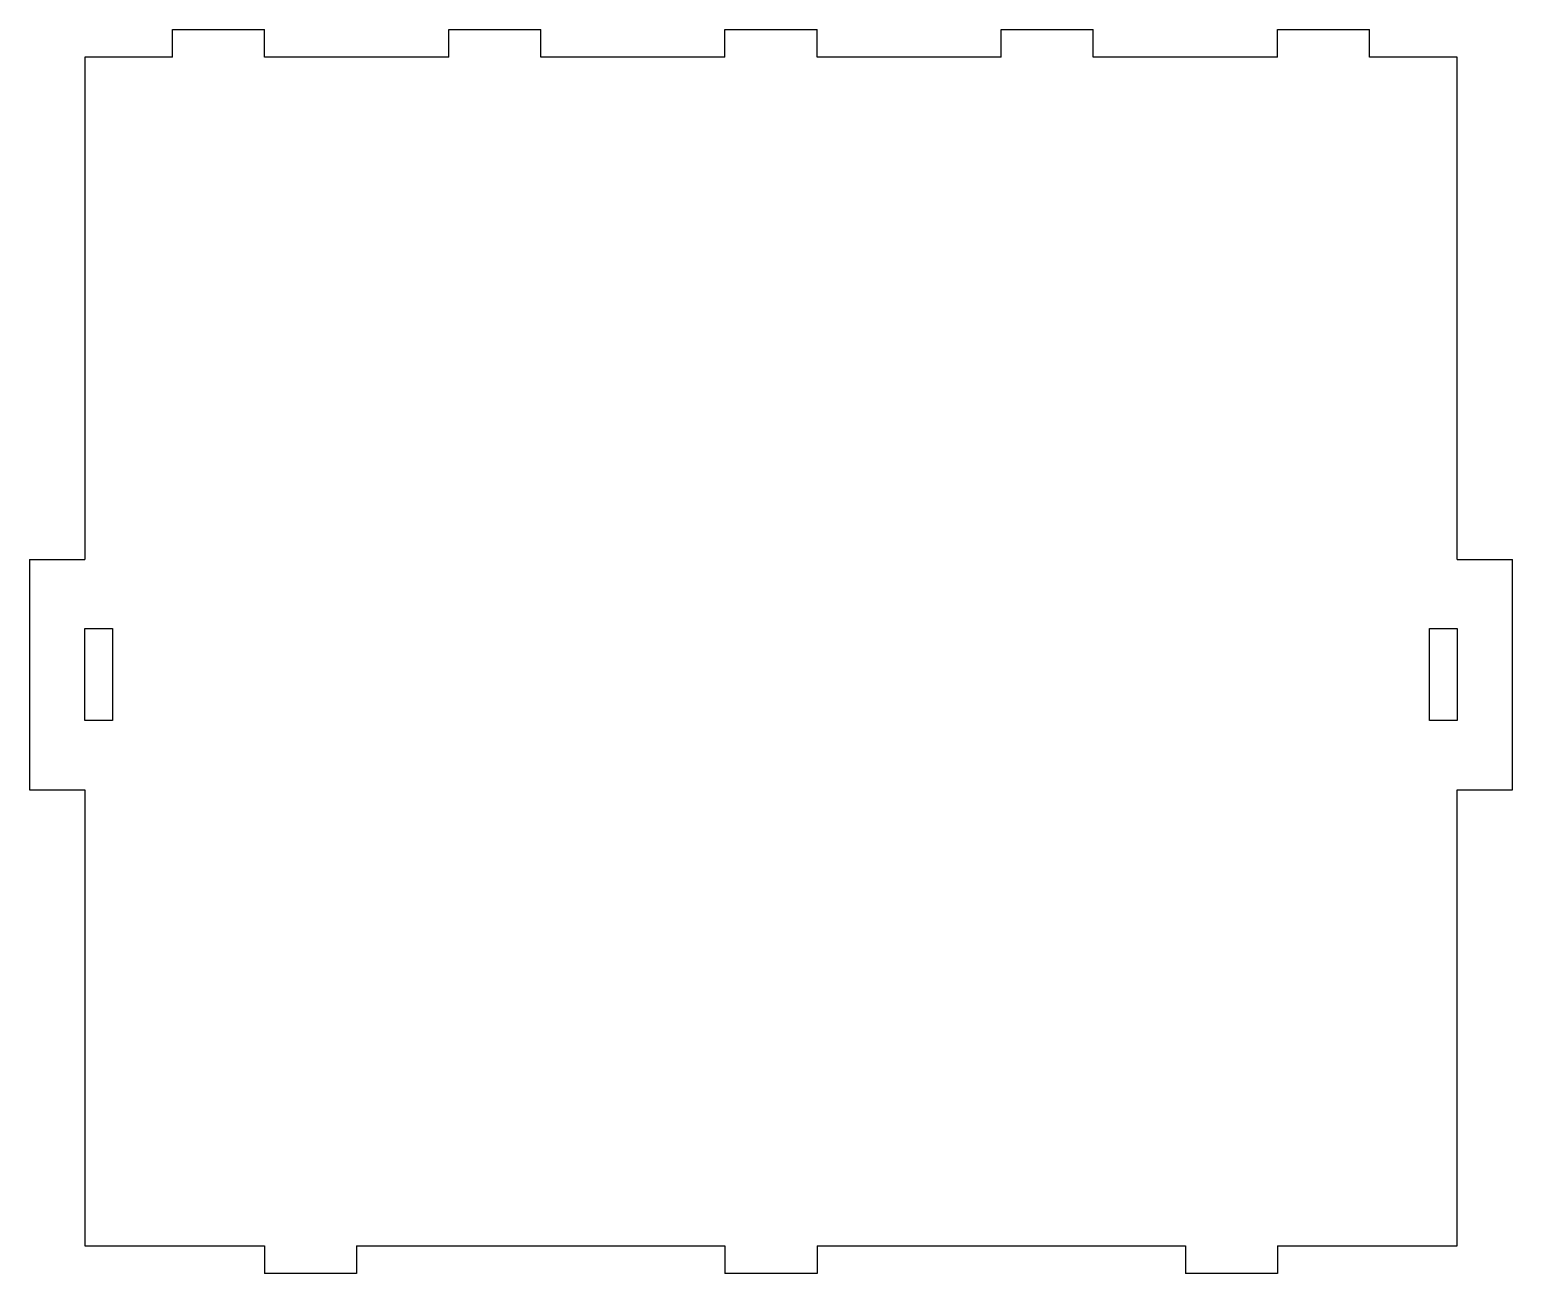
# Model space of a CAD drawing. Header units: millimetres. Extents: x 201 to 362, y 201 to 336.
import ezdxf

# ---------------------------------------------------------------- set-up
doc = ezdxf.new("R2010")
doc.units = ezdxf.units.MM

msp = doc.modelspace()

# ---------------------------------------------------------------- linework, layer by layer
at = {"color": 7, "linetype": 'Continuous', "lineweight": 25}
for p, q in [((216.77, 333.05), (216.77, 336.05)), ((216.77, 336.05), (226.77, 336.05)), ((226.77, 333.05), (226.77, 336.05)), ((246.77, 333.05), (246.77, 336.05)), ((246.77, 336.05), (256.77, 336.05)), ((256.77, 333.05), (256.77, 336.05)), ((276.77, 333.05), (276.77, 336.05)), ((276.77, 336.05), (286.77, 336.05)), ((286.77, 333.05), (286.77, 336.05)), ((306.77, 333.05), (306.77, 336.05)), ((306.77, 336.05), (316.77, 336.05)), ((316.77, 333.05), (316.77, 336.05)), ((336.77, 333.05), (336.77, 336.05)), ((336.77, 336.05), (346.77, 336.05)), ((346.77, 333.05), (346.77, 336.05)), ((207.27, 333.05), (207.27, 278.55)), ((216.77, 333.05), (207.27, 333.05)), ((246.77, 333.05), (226.77, 333.05)), ((276.77, 333.05), (256.77, 333.05)), ((306.77, 333.05), (286.77, 333.05)), ((336.77, 333.05), (316.77, 333.05)), ((356.27, 333.05), (346.77, 333.05)), ((356.27, 278.55), (356.27, 333.05)), ((201.27, 278.55), (201.27, 253.55)), ((201.27, 278.55), (207.27, 278.55)), ((356.27, 278.55), (362.27, 278.55)), ((362.27, 253.55), (362.27, 278.55)), ((207.27, 271.05), (210.27, 271.05)), ((207.27, 261.05), (207.27, 271.05)), ((210.27, 271.05), (210.27, 261.05)), ((353.27, 261.05), (353.27, 271.05)), ((353.27, 271.05), (356.27, 271.05)), ((356.27, 271.05), (356.27, 261.05)), ((210.27, 261.05), (207.27, 261.05)), ((356.27, 261.05), (353.27, 261.05)), ((201.27, 253.55), (207.27, 253.55)), ((207.27, 253.55), (207.27, 204.05)), ((356.27, 253.55), (362.27, 253.55)), ((356.27, 204.05), (356.27, 253.55)), ((207.27, 204.05), (226.77, 204.05)), ((226.77, 204.05), (226.77, 201.05)), ((236.77, 204.05), (276.77, 204.05)), ((236.77, 204.05), (236.77, 201.05)), ((276.77, 204.05), (276.77, 201.05)), ((286.77, 204.05), (326.77, 204.05)), ((286.77, 204.05), (286.77, 201.05)), ((326.77, 204.05), (326.77, 201.05)), ((336.77, 204.05), (356.27, 204.05)), ((336.77, 204.05), (336.77, 201.05)), ((236.77, 201.05), (226.77, 201.05)), ((286.77, 201.05), (276.77, 201.05)), ((336.77, 201.05), (326.77, 201.05))]:
    msp.add_line(p, q, dxfattribs=at)

doc.saveas('drawing.dxf')
